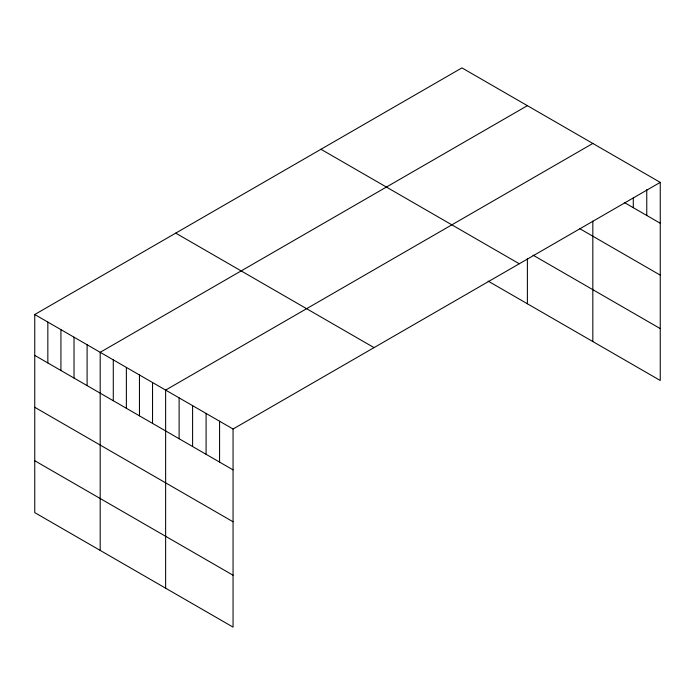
<?xml version="1.0" encoding="UTF-8"?>
<svg xmlns="http://www.w3.org/2000/svg" width="695" height="695" viewBox="0 0 695 695"><rect width="100%" height="100%" fill="white"/><g stroke="black" fill="none" stroke-linecap="round" stroke-linejoin="round"><path stroke-width="1.04" d="M660.25 182.377L233.06 429.015L233.06 627.116L34.75 512.623L34.75 314.522L461.94 67.884L660.25 182.377L660.25 380.478L488.116 281.101M527.383 105.666L100.193 352.304L100.193 550.405M592.826 143.448L165.636 390.086L165.636 588.187M624.292 202.488L660.25 223.243M579.734 228.646L660.25 275.133M532.987 255.117L660.25 328.596M320.968 149.277L519.278 263.77M175.722 233.129L374.032 347.622M34.75 314.522L233.06 429.015M34.75 355.388L233.06 469.881M34.75 407.279L233.06 521.771M34.75 460.733L233.06 575.225M646.767 189.648L646.767 215.459M633.284 197.997L633.284 207.675M592.826 221.071L592.826 341.549M527.383 258.366L527.383 303.767M219.577 421.231L219.577 462.097M206.094 413.447L206.094 454.313M192.602 405.654L192.602 446.529M179.119 397.87L179.119 438.736M152.544 382.528L152.544 423.394M139.46 374.97L139.46 415.845M126.368 367.42L126.368 408.286M113.285 359.862L113.285 400.728M87.101 344.746L87.101 385.612M74.017 337.188L74.017 378.054M60.925 329.63L60.925 370.505M47.842 322.08L47.842 362.946"/></g></svg>
